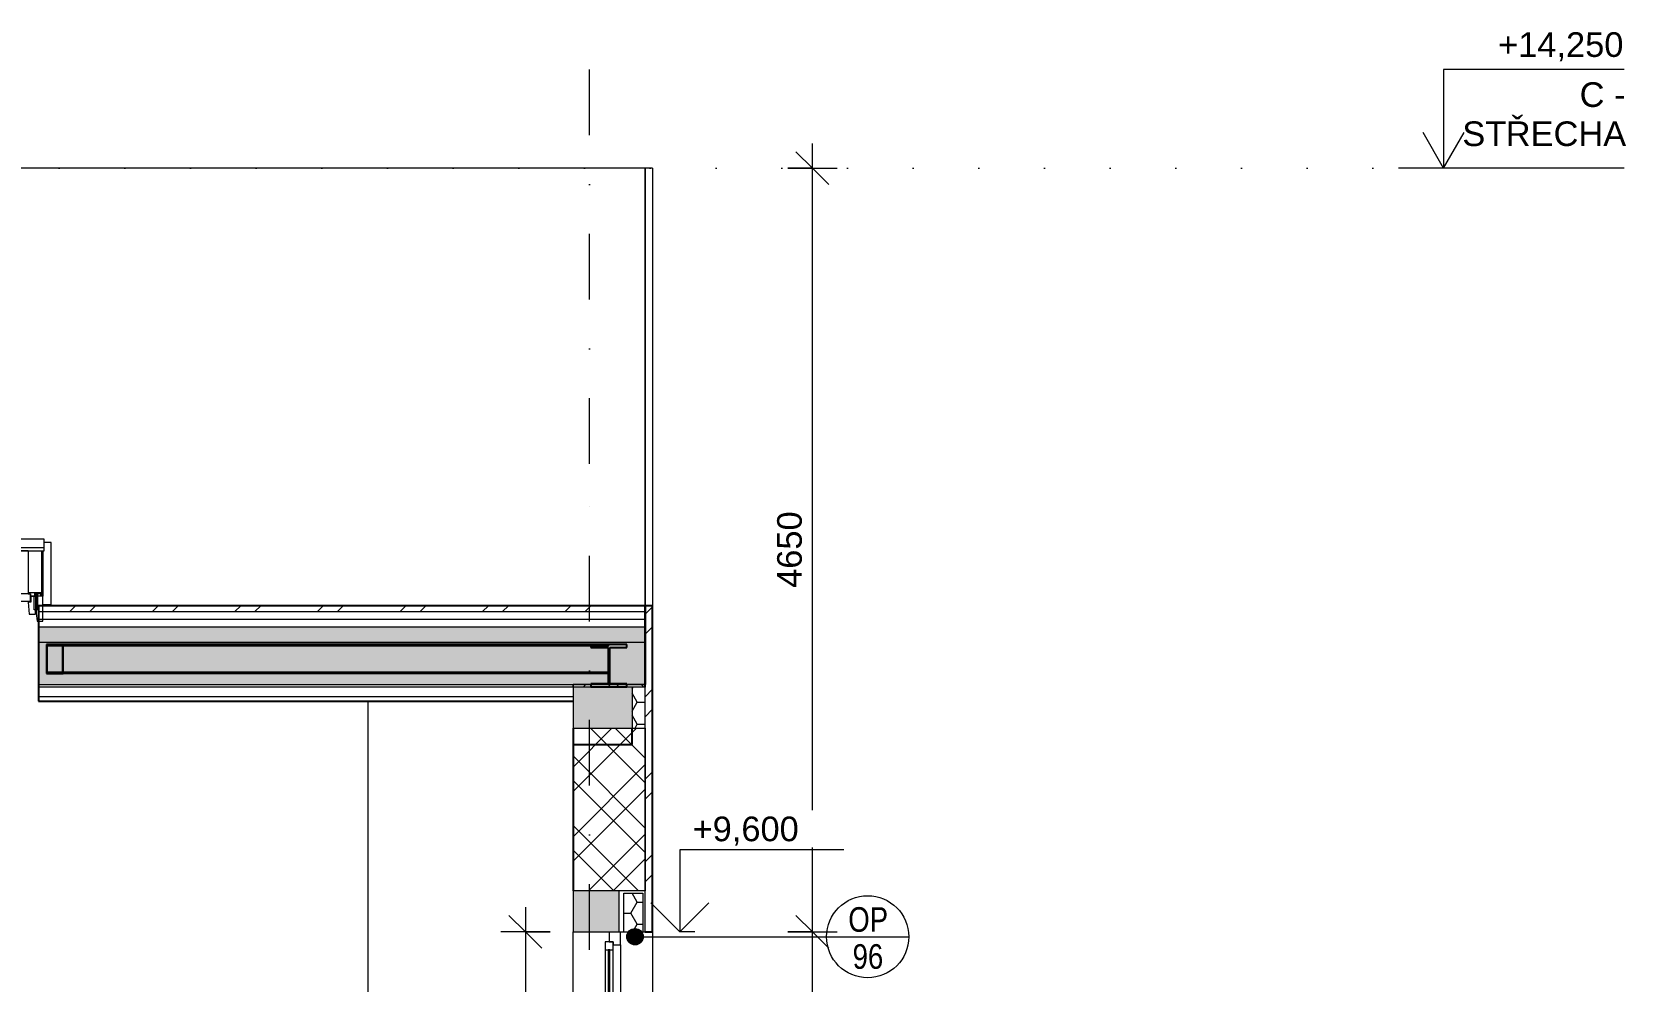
# Model space of a CAD drawing. Header units: millimetres. Extents: x -9657 to 178820, y -8645 to 72638.
# Drawn here: x 51301 to 61012, y 9300 to 15080 of the extents above; entities that cross this region are included whole.
import ezdxf

# ---------------------------------------------------------------- set-up
doc = ezdxf.new("R2010")
doc.units = ezdxf.units.MM
doc.linetypes.add('HA_DashDot_10mm-S3mm', pattern=[1000, 400, -300, 0, -300])
doc.linetypes.add('HA_Dot-S4mm', pattern=[400, 0, -400])
for name, color, linetype, lineweight in [('A-____-____-DIMS', 9, 'Continuous', 5), ('A-____-____-DIMS-100', 9, 'Continuous', 5), ('A-DETL-____-THIN', 9, 'Continuous', 9), ('A-DETL-GENF-OTLN', 9, 'Continuous', 9), ('A-FLOR-____-MCUT', 9, 'Continuous', 25), ('A-FLOR-____-OTLN', 9, 'Continuous', 9), ('A-FLOR-LEVL-OTLN', 9, 'Continuous', 9), ('A-GENM-____-IDEN', 9, 'Continuous', 9), ('A-GLAZ-____-MCUT', 9, 'Continuous', 5), ('A-GLAZ-____-OTLN', 9, 'Continuous', 5), ('A-ROOF-____-MCUT', 9, 'Continuous', 25), ('A-ROOF-____-OTLN', 9, 'Continuous', 9), ('A-ROOF-____-PATT', 9, 'Continuous', 25), ('A-WALL-____-MCUT', 9, 'Continuous', 25), ('A-WALL-____-OTLN', 9, 'Continuous', 9), ('A-WALL-____-PATT', 9, 'Continuous', 25), ('G-____-____-DIMS', 9, 'Continuous', 5), ('I-WALL-____-OTLN', 9, 'Continuous', 9), ('S-BEAM-____-MCUT', 9, 'Continuous', 25), ('S-GRID-____-OTLN', 9, 'Continuous', 5)]:
    doc.layers.add(name, color=color, linetype=linetype, lineweight=lineweight)
doc.styles.add('Arial_1', font='arial.ttf', dxfattribs={"height": 150})
doc.styles.add('Arial_3', font='arial.ttf', dxfattribs={"width": 0.8, "height": 150})
doc.dimstyles.new('Inner_Dimensions_1', dxfattribs={"dimscale": 304.8, "dimtxt": 153.03891, "dimasz": 0.656168, "dimexe": 0.492126, "dimexo": 0.0625, "dimgap": 0.065617, "dimtad": 1, "dimdec": 0, "dimzin": 0, "dimdsep": 46, "dimtxsty": 'Arial_1', "dimblk1": 'OBLIQUE', "dimblk2": 'OBLIQUE', "dimsah": 1, "dimcen": 0.09, "dimdle": 0.492126, "dimazin": 0, "dimtfac": 1, "dimtdec": 4, "dimtix": 1, "dimtmove": 0, "dimatfit": 3, "dimfxl": 0.492126, "dimfxlon": 1, "dimtvp": 1, "dimtolj": 1, "dimtzin": 0, "dimlwd": 9, "dimlwe": 9, "dimarcsym": 2})
pattern_1 = [(45, (-49176.07, 1865.4), (-251.447, 251.447), []), (45, (-49176.07, 2246.4), (-251.447, 251.447), [])]
pattern_2 = [(0, (-49176.066, 1865.4), (117.187, 67.658), [78.125, -156.25]), (120, (-49176.066, 1865.4), (-117.18755, 67.65879), [78.125, -156.25]), (60, (-49176.066, 1865.4), (-5e-05, 135.31592), [0, -156.25, 78.125, 0])]
pattern_3 = [(0, (28856.2, 1865.4), (117.187, 67.658), [78.125, -156.25]), (120, (28856.2, 1865.4), (-117.18705, 67.65792), [78.125, -156.25]), (60, (28856.2, 1865.4), (0.00045, 135.31679), [0, -156.25, 78.125, 0])]

# ---------------------------------------------------------------- blocks, each defined once
blk = doc.blocks.new('Roof-Windows_VELUX_GLL_1061 - PK08-1786651-ŘEZ C-C OBJEKT C')
at = {"layer": 'A-GLAZ-____-MCUT', "color": 250}
for p, q in [((-27516.3, 11664), (-27599.6, 11664)), ((-27599.6, 11664), (-27599.6, 11648.2)), ((-27590.8, 11648.2), (-27590.8, 11660.1)), ((-27590.8, 11660.1), (-27555.9, 11660.1)), ((-27555.9, 11660.1), (-27555.9, 11644.8)), ((-26739.4, 11657.3), (-27530.4, 11657.3)), ((-27530.4, 11657.3), (-27530.4, 11612.9)), ((-27530.4, 11644.8), (-27530.4, 11657.3)), ((-27530.4, 11657.3), (-27516.3, 11657.3)), ((-27516.3, 11657.3), (-27516.3, 11664)), ((-26670.3, 11664), (-26753.5, 11664)), ((-26753.5, 11664), (-26753.5, 11657.3)), ((-26753.5, 11657.3), (-26739.4, 11657.3)), ((-26739.4, 11612.9), (-26739.4, 11657.3)), ((-26739.4, 11657.3), (-26739.4, 11644.8)), ((-26713.9, 11644.8), (-26713.9, 11660.1)), ((-26713.9, 11660.1), (-26679.1, 11660.1)), ((-26679.1, 11660.1), (-26679.1, 11648.2)), ((-26670.3, 11648.2), (-26670.3, 11664)), ((-27605.9, 11590.9), (-27655.9, 11590.9)), ((-27655.9, 11590.9), (-27655.9, 11585.1)), ((-27655.9, 11585.1), (-27605.9, 11585.1)), ((-27572.9, 11643.6), (-27605.9, 11643.6)), ((-27605.9, 11643.6), (-27605.9, 11492.5)), ((-27605.9, 11585.1), (-27605.9, 11590.9)), ((-27599.6, 11648.2), (-27590.8, 11648.2)), ((-27572.9, 11560.6), (-27572.9, 11643.6)), ((-27563.9, 11560.6), (-27572.9, 11560.6)), ((-27563.9, 11539.8), (-27563.9, 11560.6)), ((-27551.8, 11560.6), (-27560.8, 11560.6)), ((-27560.8, 11560.6), (-27560.8, 11535.1)), ((-27555.9, 11644.8), (-27530.4, 11644.8)), ((-27533.3, 11643.3), (-27551.8, 11643.3)), ((-27551.8, 11643.3), (-27551.8, 11560.6)), ((-27533.3, 11608.3), (-27533.3, 11643.3)), ((-27516.3, 11608.3), (-27533.3, 11608.3)), ((-27530.4, 11612.9), (-26739.4, 11612.9)), ((-27522.9, 11535.1), (-27516.3, 11608.3)), ((-26736.5, 11608.3), (-26753.5, 11608.3)), ((-26753.5, 11608.3), (-26746.9, 11535.1)), ((-26739.4, 11644.8), (-26713.9, 11644.8)), ((-26718, 11643.3), (-26736.5, 11643.3)), ((-26736.5, 11643.3), (-26736.5, 11608.3)), ((-26718, 11560.6), (-26718, 11643.3)), ((-26709, 11560.6), (-26718, 11560.6)), ((-26709, 11535.1), (-26709, 11560.6)), ((-26696.9, 11560.6), (-26705.9, 11560.6)), ((-26705.9, 11560.6), (-26705.9, 11539.7)), ((-26663.9, 11643.6), (-26696.9, 11643.6)), ((-26696.9, 11643.6), (-26696.9, 11560.6)), ((-26679.1, 11648.2), (-26670.3, 11648.2)), ((-26663.9, 11492.5), (-26663.9, 11643.6)), ((-26613.9, 11590.9), (-26663.9, 11590.9)), ((-26663.9, 11590.9), (-26663.9, 11585.1)), ((-26663.9, 11585.1), (-26613.9, 11585.1)), ((-26613.9, 11585.1), (-26613.9, 11590.9)), ((-27605.9, 11492.5), (-27570, 11492.5)), ((-27570, 11492.5), (-27563.9, 11539.8)), ((-27560.8, 11535.1), (-27522.9, 11535.1)), ((-26746.9, 11535.1), (-26709, 11535.1)), ((-26705.9, 11539.7), (-26699.9, 11492.5)), ((-26699.9, 11492.5), (-26663.9, 11492.5))]:
    blk.add_line(p, q, dxfattribs=at)
at = {"layer": 'A-GLAZ-____-OTLN', "color": 250}
for p, q in [((-27614, 11971.1), (-27655.9, 11971.1)), ((-27655.9, 11971.1), (-27655.9, 11590.9)), ((-26655.8, 11991), (-27614, 11991)), ((-27614, 11991), (-27614, 11939.1)), ((-26655.8, 11939.1), (-26655.8, 11991)), ((-26613.9, 11971.1), (-26655.8, 11971.1)), ((-26613.9, 11590.9), (-26613.9, 11971.1)), ((-26655.8, 11939.1), (-27614, 11939.1)), ((-27614, 11939.1), (-27614, 11921)), ((-27614, 11921), (-26655.8, 11921)), ((-27605.9, 11921), (-27605.9, 11643.6)), ((-27599.6, 11921), (-27599.6, 11664)), ((-27516.3, 11664), (-27516.3, 11921)), ((-26753.5, 11920), (-27516.3, 11920)), ((-27462.2, 11657.3), (-27134.9, 11920)), ((-26807.6, 11657.3), (-27134.9, 11920)), ((-26753.5, 11921), (-26753.5, 11664)), ((-26670.3, 11664), (-26670.3, 11921)), ((-26663.9, 11921), (-26663.9, 11643.6)), ((-26655.8, 11921), (-26655.8, 11939.1)), ((-27572.9, 11660.1), (-27572.9, 11643.6)), ((-27563.9, 11560.6), (-27563.9, 11660.1)), ((-27560.8, 11560.6), (-27560.8, 11660.1)), ((-26709, 11660.1), (-26709, 11560.6)), ((-26705.9, 11660.1), (-26705.9, 11560.6)), ((-26696.9, 11660.1), (-26696.9, 11643.6)), ((-27551.8, 11644.8), (-27551.8, 11643.3)), ((-27533.3, 11644.8), (-27533.3, 11643.3)), ((-27516.3, 11612.9), (-27516.3, 11608.3)), ((-26753.5, 11612.9), (-26753.5, 11608.3)), ((-26736.5, 11644.8), (-26736.5, 11643.3)), ((-26718, 11644.8), (-26718, 11643.3))]:
    blk.add_line(p, q, dxfattribs=at)
blk = doc.blocks.new('HA_WD_SinglePanel - 1250x2100-2009252-ŘEZ C-C OBJEKT C')
at = {"layer": 'A-GLAZ-____-MCUT', "color": 250}
for p, q in [((-23189.9, 9540), (-23239.9, 9540)), ((-23239.9, 9540), (-23239.9, 9490)), ((-23214.9, 9600), (-23214.9, 9540)), ((-23214.9, 9540), (-23189.9, 9540)), ((-23189.9, 9490), (-23189.9, 9540)), ((-23189.9, 9540), (-23189.9, 9520)), ((-23189.9, 9520), (-23144.9, 9520)), ((-23144.9, 9520), (-23144.9, 9600)), ((-23239.9, 9490), (-23189.9, 9490)), ((-23209.9, 9490), (-23219.9, 9490)), ((-23219.9, 9490), (-23219.9, 7610)), ((-23209.9, 7610), (-23209.9, 9490)), ((-23189.9, 7610), (-23239.9, 7610)), ((-23239.9, 7610), (-23239.9, 7560)), ((-23219.9, 7610), (-23209.9, 7610)), ((-23189.9, 7560), (-23189.9, 7610)), ((-23144.9, 7580), (-23189.9, 7580)), ((-23189.9, 7580), (-23189.9, 7560)), ((-23144.9, 7500), (-23144.9, 7580)), ((-23239.9, 7560), (-23189.9, 7560)), ((-23214.9, 7560), (-23214.9, 7500)), ((-23189.9, 7560), (-23214.9, 7560)), ((-23214.9, 7500), (-23144.9, 7500))]:
    blk.add_line(p, q, dxfattribs=at)
at = {"layer": 'A-GLAZ-____-OTLN', "color": 250}
for p, q in [((-23144.9, 9520), (-23144.9, 7580)), ((-23239.9, 9490), (-23239.9, 7610)), ((-23189.9, 7610), (-23189.9, 9490))]:
    blk.add_line(p, q, dxfattribs=at)
blk = doc.blocks.new('VĚNEC OSA C1 - VĚNEC OSA C1-2082253-ŘEZ C-C OBJEKT C')
at = {"layer": 'A-FLOR-____-MCUT', "color": 10}
for p, q in [((-23434.9, 10840), (-23434.9, 10741.7)), ((-23074.9, 10741.7), (-23074.9, 10840)), ((-23434.9, 10741.7), (-23074.9, 10741.7))]:
    blk.add_line(p, q, dxfattribs=at)
blk = doc.blocks.new('185-01_OBJEKT C_Central_rvt-2-ŘEZ C-C OBJEKT C')
at = {"layer": 'A-ROOF-____-PATT', "lineweight": 5}
h = blk.add_hatch(dxfattribs=at)
h.set_pattern_fill('FP_24', color=8, style=0, pattern_type=2)
h.set_pattern_definition(pattern_1)
h.paths.add_polyline_path([(-23680.3, 11550.1), (-22994.9, 11550.1), (-22994.9, 11585.1), (-26691.2, 11585.1), (-26691.2, 11550.1), (-24774.2, 11550.1)])
h.paths.add_polyline_path([(-27578.6, 11550.1), (-27578.6, 11585.1), (-32219.9, 11585.1), (-32219.9, 11550.1), (-27645.5, 11550.1)])
h.paths.add_polyline_path([(-37626.8, 11550.1), (-37541.6, 11550.1), (-37541.6, 11585.1), (-45274.9, 11585.1), (-45274.9, 11550.1), (-37900.3, 11550.1)])
h = blk.add_hatch(dxfattribs=at)
h.set_pattern_fill('FP_25', color=250, style=0, pattern_type=2)
h.set_pattern_definition(pattern_2)
h.paths.add_polyline_path([(-23680.3, 11363.4), (-22994.9, 11363.4), (-22994.9, 11456.7), (-26691.2, 11456.7), (-26691.2, 11363.4), (-24774.2, 11363.4)])
h.paths.add_polyline_path([(-27578.6, 11363.4), (-27578.6, 11456.7), (-32449.9, 11456.7), (-32449.9, 11363.4), (-28055.7, 11363.4)])
h.paths.add_polyline_path([(-37900.3, 11363.4), (-37311.6, 11363.4), (-37311.6, 11456.7), (-45274.9, 11456.7), (-45274.9, 11363.4), (-38994.1, 11363.4)])
h = blk.add_hatch(dxfattribs=at)
h.set_pattern_fill('FP_25', color=250, style=0, pattern_type=2)
h.set_pattern_definition(pattern_2)
h.paths.add_polyline_path([(-23434.9, 11106.7), (-22994.9, 11106.7), (-22994.9, 11363.4), (-26691.2, 11363.4), (-26691.2, 11106.7), (-23680.3, 11106.7)])
h.paths.add_polyline_path([(-28055.7, 11106.7), (-27578.6, 11106.7), (-27578.6, 11363.4), (-32449.9, 11363.4), (-32449.9, 11106.7), (-28602.6, 11106.7)])
h.paths.add_polyline_path([(-37311.6, 11106.7), (-37311.6, 11363.4), (-45274.9, 11363.4), (-45274.9, 11106.7), (-37900.3, 11106.7)])
at = {"layer": 'A-WALL-____-PATT', "lineweight": 5}
h = blk.add_hatch(dxfattribs=at)
h.set_pattern_fill('FP_24', color=250, style=0, pattern_type=2)
h.set_pattern_definition(pattern_1)
h.paths.add_polyline_path([(-22949.9, 3300), (-22949.9, 5450), (-22994.9, 5450), (-22994.9, 3300)])
h.paths.add_polyline_path([(-22994.9, 6450), (-22949.9, 6450), (-22949.9, 7500), (-22994.9, 7500), (-22994.9, 6825.1)])
h.paths.add_polyline_path([(-22994.9, 9600), (-22949.9, 9600), (-22949.9, 11585.1), (-22994.9, 11585.1), (-22994.9, 9835)])
h = blk.add_hatch(dxfattribs=at)
h.set_pattern_fill('FP_21', color=250, style=0, pattern_type=2)
h.set_pattern_definition([(45, (-49176.07, 1865.4), (-212.132, 212.132), []), (45, (-49026.07, 1865.4), (-212.132, 212.132), []), (315, (-49176.07, 1865.4), (212.132, 212.132), []), (315, (-49026.07, 1865.4), (212.132, 212.132), [])])
h.paths.add_polyline_path([(-22994.9, 7070), (-22994.9, 7500), (-23434.9, 7500), (-23434.9, 7070), (-23074.9, 7070)])
h.paths.add_polyline_path([(-22994.9, 9600), (-22994.9, 11106.7), (-23434.9, 11106.7), (-23434.9, 11090), (-22994.9, 11090), (-22994.9, 10840), (-23434.9, 10840), (-23434.9, 9850), (-22994.9, 9850), (-22994.9, 9600)])
at = {"layer": 'A-ROOF-____-MCUT', "color": 10}
for p, q in [((-22994.9, 11585.1), (-26691.2, 11585.1)), ((-26691.2, 11585.1), (-26691.2, 11004.7)), ((-22994.9, 11106.7), (-22994.9, 11585.1)), ((-26691.2, 11004.7), (-23434.9, 11004.7))]:
    blk.add_line(p, q, dxfattribs=at)
at = {"layer": 'A-ROOF-____-MCUT', "color": 50, "lineweight": 9}
for p, q in [((-26691.2, 11550.1), (-22994.9, 11550.1)), ((-26691.2, 11503.4), (-22994.9, 11503.4)), ((-26691.2, 11456.7), (-22994.9, 11456.7)), ((-26691.2, 11363.4), (-22994.9, 11363.4)), ((-26691.2, 11106.7), (-23434.9, 11106.7)), ((-26691.2, 11092.2), (-23434.9, 11092.2)), ((-23434.9, 11106.7), (-22994.9, 11106.7)), ((-23434.9, 11092.2), (-23434.9, 11106.7)), ((-23434.9, 11090), (-23434.9, 11092.2)), ((-26691.2, 11033.8), (-23434.9, 11033.8))]:
    blk.add_line(p, q, dxfattribs=at)
at = {"layer": 'A-ROOF-____-OTLN', "color": 50}
for p, q in [((-22994.9, 14250), (-45274.9, 14250)), ((-22994.9, 14250), (-22994.9, 11585.1)), ((-26709, 11608.2), (-26705.9, 11608.2)), ((-26705.9, 11603.1), (-26709, 11603.1))]:
    blk.add_line(p, q, dxfattribs=at)
at = {"layer": 'A-WALL-____-MCUT', "color": 10}
for p, q in [((-22994.9, 11585.1), (-22994.9, 11106.7)), ((-22949.9, 11585.1), (-22994.9, 11585.1)), ((-22949.9, 9600), (-22949.9, 11585.1)), ((-22994.9, 11090), (-22994.9, 11106.7)), ((-23434.9, 10840), (-23434.9, 9850)), ((-22994.9, 9600), (-22949.9, 9600))]:
    blk.add_line(p, q, dxfattribs=at)
at = {"layer": 'A-WALL-____-MCUT', "color": 50, "lineweight": 9}
for p, q in [((-22994.9, 11106.7), (-23434.9, 11106.7)), ((-23434.9, 11106.7), (-23434.9, 11092.2)), ((-23434.9, 11092.2), (-23434.9, 11090)), ((-22994.9, 11090), (-22994.9, 11106.7)), ((-22994.9, 11106.7), (-22994.9, 11090)), ((-22994.9, 9850), (-22994.9, 10840)), ((-22994.9, 10840), (-22994.9, 9850))]:
    blk.add_line(p, q, dxfattribs=at)
at = {"layer": 'A-WALL-____-OTLN', "color": 50}
for p, q in [((-22994.9, 11585.1), (-22994.9, 14250)), ((-22949.9, 14250), (-22994.9, 14250)), ((-22949.9, 14250), (-22949.9, 11585.1)), ((-23434.9, 7500), (-23434.9, 9600)), ((-22949.9, 9600), (-22949.9, 7500))]:
    blk.add_line(p, q, dxfattribs=at)
at = {"layer": 'I-WALL-____-OTLN', "color": 50}
blk.add_line((-24684.9, 11004.7), (-24684.9, 7200), dxfattribs=at)
at = {"layer": 'A-FLOR-____-OTLN', "color": 50, "lineweight": 9}
blk.add_blockref('VĚNEC OSA C1 - VĚNEC OSA C1-2082253-ŘEZ C-C OBJEKT C', (0, 0), dxfattribs=at)
at = {"layer": 'A-GLAZ-____-OTLN', "color": 50, "lineweight": 9}
for name in ['Roof-Windows_VELUX_GLL_1061 - PK08-1786651-ŘEZ C-C OBJEKT C', 'HA_WD_SinglePanel - 1250x2100-2009252-ŘEZ C-C OBJEKT C']:
    blk.add_blockref(name, (0, 0), dxfattribs=at)
blk = doc.blocks.new('BD Libuτ_IFC_210924_ifc-2-ŘEZ C-C OBJEKT C')
at = {"layer": 'S-BEAM-____-MCUT', "color": 10}
for p, q in [((-26641.2, 11349.1), (-26641.2, 11174.1)), ((-26541.2, 11349.1), (-26641.2, 11349.1)), ((-26637.2, 11178.8), (-26637.2, 11344.5)), ((-26637.2, 11344.5), (-26545.2, 11344.5)), ((-26545.2, 11344.5), (-26545.2, 11178.8)), ((-23216.2, 11349.1), (-26541.2, 11349.2)), ((-26541.2, 11174.1), (-26541.2, 11349.1)), ((-26541.2, 11349.1), (-26541.2, 11344.5)), ((-26541.2, 11344.5), (-23216.2, 11344.4)), ((-23106.2, 11349), (-23326.2, 11349)), ((-23326.2, 11349), (-23326.2, 11330.4)), ((-23326.2, 11330.4), (-23220.9, 11330.4)), ((-23220.9, 11330.4), (-23220.9, 11111)), ((-23216.2, 11344.4), (-23216.2, 11349)), ((-23211.4, 11111), (-23211.4, 11330.4)), ((-23211.4, 11330.4), (-23106.2, 11330.4)), ((-23106.2, 11330.4), (-23106.2, 11349)), ((-26641.2, 11174.1), (-26541.2, 11174.1)), ((-26545.2, 11178.8), (-26637.2, 11178.8)), ((-23216.3, 11178.8), (-26541.2, 11178.8)), ((-26541.2, 11178.8), (-26541.2, 11174.2)), ((-26541.2, 11174.2), (-23216.3, 11174.1)), ((-23216.3, 11174.1), (-23216.3, 11178.8)), ((-23326.2, 11111), (-23326.2, 11092.4)), ((-23220.9, 11111), (-23326.2, 11111)), ((-23326.2, 11092.4), (-23106.2, 11092.4)), ((-23106.2, 11111), (-23211.4, 11111)), ((-23106.2, 11092.4), (-23106.2, 11111))]:
    blk.add_line(p, q, dxfattribs=at)
blk = doc.blocks.new('Level - Generic Level-367061-ŘEZ C-C OBJEKT C')
at = {"layer": 'A-FLOR-LEVL-OTLN'}
for p, q in [((-17032.4, 1500), (-18132.4, 1500)), ((-18132.4, 1500), (-18132.4, 900)), ((-18132.4, 900), (-18257.4, 1116.5)), ((-18132.4, 900), (-18007.4, 1116.5)), ((-17032.4, 900), (-18407.4, 900))]:
    blk.add_line(p, q, dxfattribs=at)
blk = doc.blocks.new('DIMBLOCK88-ŘEZ C-C OBJEKT C')
at = {"layer": 'A-____-____-DIMS-100', "lineweight": 9}
for p, q in [((56055.5, 9600), (55955.5, 9700)), ((55905.5, 9600), (56205.5, 9600)), ((56055.5, 9600), (55905.5, 9600)), ((56055.5, 7500), (56055.5, 9600)), ((56055.5, 9600), (56155.5, 9500)), ((56055.5, 7500), (55955.5, 7600)), ((55905.5, 7500), (56205.5, 7500)), ((56055.5, 7500), (55905.5, 7500)), ((56055.5, 7500), (56155.5, 7400))]:
    blk.add_line(p, q, dxfattribs=at)
at = {"layer": 'A-____-____-DIMS-100', "color": 0, "lineweight": 9, "insert": (55840.8, 8319.3), "char_height": 150, "width": 553.765, "attachment_point": 1, "rotation": 90, "line_spacing_factor": 0.941778, "style": 'Arial_1'}
blk.add_mtext('2100', dxfattribs=at)
blk = doc.blocks.new('_Oblique')
at = {"color": 0, "linetype": 'ByBlock', "lineweight": -2}
blk.add_line((-0.5, -0.5), (0.5, 0.5), dxfattribs=at)
blk = doc.blocks.new('DIMBLOCK89-ŘEZ C-C OBJEKT C')
at = {"layer": 'A-____-____-DIMS-100', "lineweight": 9}
for p, q in [((56055.5, 9600), (56055.5, 14400)), ((56055.5, 14250), (55955.5, 14350)), ((55905.5, 14250), (56205.5, 14250)), ((56055.5, 14250), (55905.5, 14250)), ((56055.5, 14250), (56155.5, 14150)), ((56055.5, 9600), (55955.5, 9700)), ((55905.5, 9600), (56205.5, 9600)), ((56055.5, 9600), (55905.5, 9600)), ((56055.5, 9600), (56155.5, 9500))]:
    blk.add_line(p, q, dxfattribs=at)
at = {"layer": 'A-____-____-DIMS-100', "color": 0, "lineweight": 9, "insert": (55840.8, 11694.3), "char_height": 150, "width": 553.765, "attachment_point": 1, "rotation": 90, "line_spacing_factor": 0.941778, "style": 'Arial_1'}
blk.add_mtext('4650', dxfattribs=at)
blk = doc.blocks.new('Spot Elevations - Default-792506-ŘEZ C-C OBJEKT C')
at = {"layer": 'G-____-____-DIMS', "lineweight": 9}
for p, q in [((-20676.7, 1400), (-21676.7, 1400)), ((-21676.7, 1400), (-21676.7, 900)), ((-21853.5, 1076.8), (-21676.7, 900)), ((-21676.7, 900), (-21499.9, 1076.8))]:
    blk.add_line(p, q, dxfattribs=at)
blk = doc.blocks.new('DIMBLOCK116-ŘEZ C-C OBJEKT C')
at = {"layer": 'A-____-____-DIMS-100', "lineweight": 9}
for p, q in [((54307.3, 9750), (54307.3, 7500)), ((54307.3, 9600), (54207.3, 9700)), ((54457.3, 9600), (54157.3, 9600)), ((54307.3, 9600), (54407.3, 9500)), ((54307.3, 9600), (54457.3, 9600)), ((54307.3, 7500), (54207.3, 7600)), ((54457.3, 7500), (54157.3, 7500)), ((54307.3, 7500), (54407.3, 7400)), ((54307.3, 7500), (54457.3, 7500))]:
    blk.add_line(p, q, dxfattribs=at)
at = {"layer": 'A-____-____-DIMS-100', "color": 0, "lineweight": 9, "insert": (54092.6, 8319.3), "char_height": 150, "width": 553.765, "attachment_point": 1, "rotation": 90, "line_spacing_factor": 0.941778, "style": 'Arial_1'}
blk.add_mtext('2100', dxfattribs=at)
blk = doc.blocks.new('HA_TAG_GM_Products1 - Generic-1835784-ŘEZ C-C OBJEKT C')
at = {"layer": 'A-GENM-____-IDEN'}
blk.add_line((-21890.1, 9570), (-21390.1, 9570), dxfattribs=at)
blk.add_circle((-21640.1, 9570), 250, dxfattribs=at)

msp = doc.modelspace()

# ---------------------------------------------------------------- hatches: boundary and pattern name
at = {"layer": 'A-DETL-GENF-OTLN'}
for points in [[(54957.4, 10840), (54957.4, 11090), (54597.4, 11090), (54597.4, 10840)], [(54597.4, 9600), (54877.4, 9600), (54877.4, 9850), (54597.4, 9850), (54597.4, 9835)]]:
    msp.add_hatch(color=254, dxfattribs=at).paths.add_polyline_path(points)
at = {"layer": 'A-DETL-GENF-OTLN', "lineweight": 5}
h = msp.add_hatch(dxfattribs=at)
h.set_pattern_fill('FP_31', color=250, style=0, pattern_type=2)
h.set_pattern_definition(pattern_3)
h.paths.add_polyline_path([(55037.4, 10840), (55037.4, 11090), (54957.4, 11090), (54957.4, 10840)])
h = msp.add_hatch(dxfattribs=at)
h.set_pattern_fill('FP_31', color=250, style=0, pattern_type=2)
h.set_pattern_definition(pattern_3)
h.paths.add_polyline_path([(54907.4, 9600), (55022.4, 9600), (55022.4, 9835), (54907.4, 9835), (54907.4, 9720)])
at = {"layer": 'A-GENM-____-IDEN'}
h = msp.add_hatch(color=256, dxfattribs=at)
edge = h.paths.add_edge_path()
edge.add_arc((54975, 9570), 50, 0, 360)

# ---------------------------------------------------------------- linework, layer by layer
at = {"layer": 'A-DETL-____-THIN'}
for p, q in [((54957.4, 11090), (54597.4, 11090)), ((54597.4, 11090), (54597.4, 10840)), ((55037.4, 11090), (54957.4, 11090)), ((54957.4, 11090), (54957.4, 10840)), ((55037.4, 10840), (55037.4, 11090)), ((54597.4, 10840), (54957.4, 10840)), ((54957.4, 10840), (55037.4, 10840)), ((54877.4, 9850), (54597.4, 9850)), ((54597.4, 9850), (54597.4, 9600)), ((54877.4, 9850), (54877.4, 9600)), ((55037.4, 9850), (54877.4, 9850)), ((54907.4, 9600), (54907.4, 9835)), ((54907.4, 9835), (55022.4, 9835)), ((55022.4, 9835), (55022.4, 9600)), ((55037.4, 9600), (55037.4, 9850)), ((54597.4, 9600), (54877.4, 9600)), ((54877.4, 9600), (54907.4, 9600)), ((54907.4, 9600), (55022.4, 9600)), ((55022.4, 9600), (55037.4, 9600))]:
    msp.add_line(p, q, dxfattribs=at)
at = {"layer": 'A-FLOR-LEVL-OTLN', "linetype": 'HA_Dot-S4mm', "lineweight": 5}
msp.add_line((22260.1, 14250), (59899.9, 14250), dxfattribs=at)
at = {"layer": 'A-GENM-____-IDEN'}
msp.add_line((54975, 9570), (56142.1, 9570), dxfattribs=at)
msp.add_circle((54975, 9570), 50, dxfattribs=at)
at = {"layer": 'G-____-____-DIMS', "lineweight": 9}
for p, q in [((55268.1, 9600), (55247.8, 9600)), ((55339.3, 9600), (55268.1, 9600))]:
    msp.add_line(p, q, dxfattribs=at)
at = {"layer": 'S-GRID-____-OTLN', "linetype": 'HA_DashDot_10mm-S3mm', "lineweight": 9}
for p, q in [((54698.2, 12450.2), (54698.2, 14950.2)), ((54698.2, -4511.3), (54698.2, 12450.2))]:
    msp.add_line(p, q, dxfattribs=at)

# ---------------------------------------------------------------- block references
at = {"lineweight": 5}
for name in ['185-01_OBJEKT C_Central_rvt-2-ŘEZ C-C OBJEKT C', 'BD Libuτ_IFC_210924_ifc-2-ŘEZ C-C OBJEKT C']:
    msp.add_blockref(name, (78032.3, 0), dxfattribs=at)
at = {"layer": 'A-FLOR-LEVL-OTLN'}
msp.add_blockref('Level - Generic Level-367061-ŘEZ C-C OBJEKT C', (78032.3, 13350), dxfattribs=at)
at = {"layer": 'A-GENM-____-IDEN'}
msp.add_blockref('HA_TAG_GM_Products1 - Generic-1835784-ŘEZ C-C OBJEKT C', (78032.3, 0), dxfattribs=at)
at = {"layer": 'G-____-____-DIMS', "lineweight": 9}
msp.add_blockref('Spot Elevations - Default-792506-ŘEZ C-C OBJEKT C', (76924.5, 8700), dxfattribs=at)

# ---------------------------------------------------------------- texts
at = {"layer": 'A-FLOR-LEVL-OTLN', "lineweight": 5, "char_height": 150, "attachment_point": 1, "style": 'Arial_1'}
for s, insert, width in [('+14,250', (60232.4, 15077.7), 945.991), ('C -', (60728.8, 14773.1), 344.726), ('ŘECHA', (60279, 14534.9), 889.873), ('ST', (60014.4, 14534.9), 320.675)]:
    msp.add_mtext(s, dxfattribs=dict(at, insert=insert, width=width))
at = {"layer": 'A-GENM-____-IDEN', "lineweight": 5, "char_height": 150, "attachment_point": 1, "style": 'Arial_3'}
for s, insert, width in [('OP', (56274.1, 9750.2), 295.021), ('96', (56300.5, 9524.8), 230.886)]:
    msp.add_mtext(s, dxfattribs=dict(at, insert=insert, width=width))

# ---------------------------------------------------------------- dimensions: what is measured, and where the dimension line sits
at = {"layer": 'A-____-____-DIMS', "lineweight": 9}
for base, p1, p2, override, picture, middle in [((56055.5, 14250), (55905.5, 9600), (55905.5, 14250), {"dimpost": '<>', "dimfxl": 4650}, 'DIMBLOCK89-ŘEZ C-C OBJEKT C', (55958.9, 11925)), ((54307.3, 7500), (54457.3, 9600), (54457.3, 7500), {"dimpost": '<>', "dimfxl": 2100}, 'DIMBLOCK116-ŘEZ C-C OBJEKT C', (54210.7, 8550)), ((56055.5, 9600), (55905.5, 7500), (55905.5, 9600), {"dimpost": '<>', "dimfxl": 2100}, 'DIMBLOCK88-ŘEZ C-C OBJEKT C', (55958.9, 8550))]:
    dim = msp.add_linear_dim(base=base, p1=p1, p2=p2, angle=90, dimstyle='Inner_Dimensions_1', override=override, dxfattribs=at)
    dim.commit()
    dim.dimension.update_dxf_attribs({"geometry": picture, "text_midpoint": middle})

# ---------------------------------------------------------------- next in the draw order: texts
at = {"layer": 'G-____-____-DIMS', "lineweight": 9, "insert": (55325.7, 10301.8), "char_height": 150, "width": 773.133, "attachment_point": 1, "line_spacing_factor": 0.941778, "style": 'Arial_1', "bg_fill": 3, "box_fill_scale": 1.25, "bg_fill_color": 256, "bg_fill_true_color": 13158600, "bg_fill_transparency": 0}
msp.add_mtext('+9,600', dxfattribs=at)

doc.saveas('drawing.dxf')
